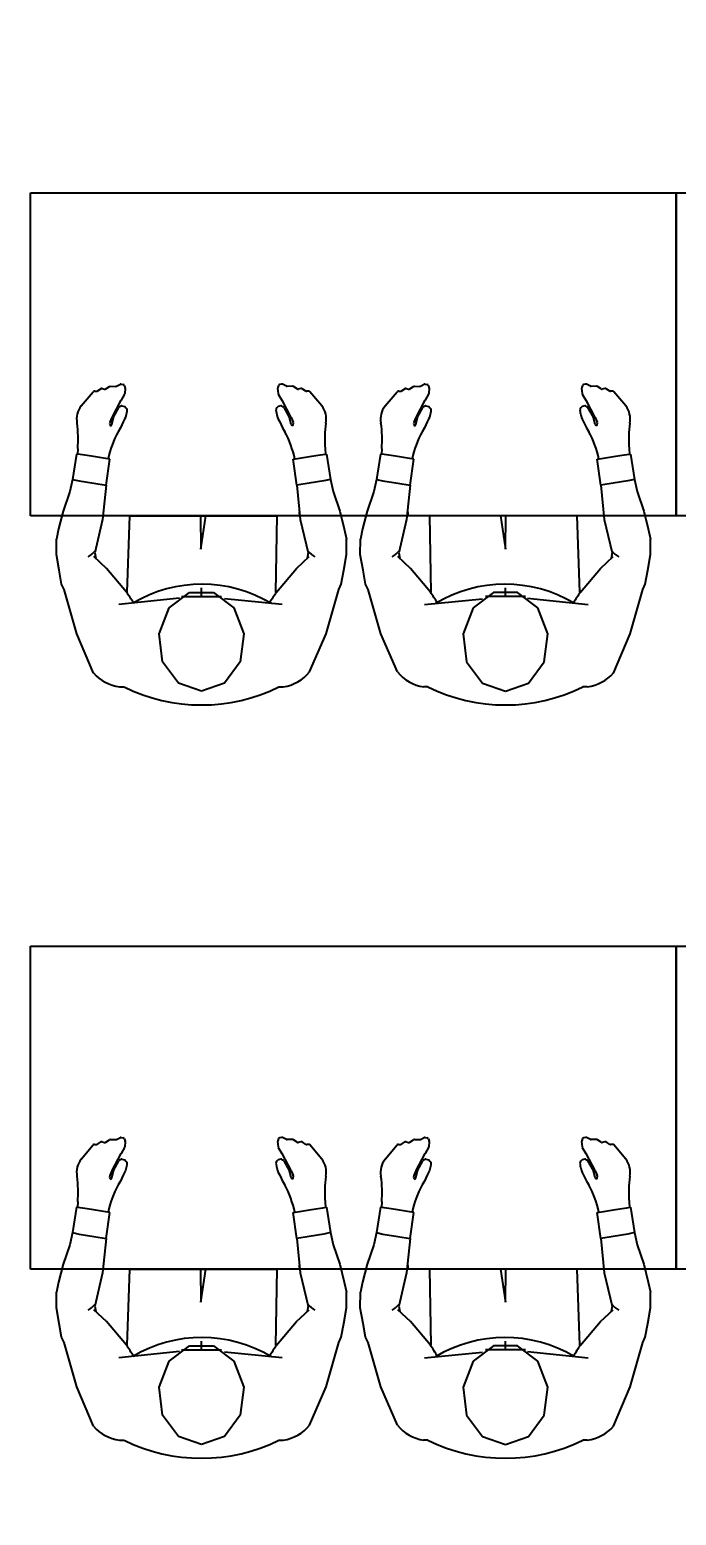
# Model space of a CAD drawing. Header units: metres. Extents: x -1 to 148, y 0 to 108.
# Drawn here: x 34.954 to 36.155, y 96.095 to 98.856 of the extents above; entities that cross this region are included whole.
import ezdxf

# ---------------------------------------------------------------- set-up
doc = ezdxf.new("R2010")
doc.units = ezdxf.units.M
doc.header["$MEASUREMENT"] = 0
doc.header["$PDSIZE"] = -2
doc.layers.get('0').update_dxf_attribs({"linetype": 'CONTINUOUS'})
doc.layers.get('DEFPOINTS').update_dxf_attribs({"linetype": 'CONTINUOUS'})
for name, color, linetype in [('BEMASZUNG', 8, 'CONTINUOUS'), ('MOEBEL', 6, 'CONTINUOUS'), ('ZUFAHRTEN_WEGE', 8, 'CONTINUOUS')]:
    doc.layers.add(name, color=color, linetype=linetype)
doc.styles.add('ARIAL', font='arial.ttf')
doc.dimstyles.new('Meter_Bem', dxfattribs={"dimtxt": 0.35, "dimasz": 0.015, "dimexe": 0, "dimexo": 0.1, "dimgap": 0.05, "dimtad": 1, "dimzin": 0, "dimdsep": 46, "dimtxsty": 'ARIAL', "dimblk1": 'mass1', "dimblk2": 'mass2', "dimsah": 1, "dimcen": 0.125, "dimse1": 1, "dimse2": 1, "dimclrd": 256, "dimclre": 1, "dimclrt": 256, "dimazin": 0, "dimtp": 102033525.0, "dimtm": 1, "dimtfac": 1, "dimtix": 1, "dimtmove": 2, "dimatfit": 3, "dimldrblk": 'mass2', "dimfxl": 1, "dimtolj": 1, "dimtzin": 0, "dimlwd": -1, "dimarcsym": 0})

# ---------------------------------------------------------------- blocks, each defined once
blk = doc.blocks.new('mass1')
for p, q in [((0, 25.5), (0, -12.75)), ((-5, -5), (5, 5)), ((-5, 0), (5, 0))]:
    blk.add_line(p, q)
blk = doc.blocks.new('mass2')
for p, q in [((0, -25.5), (0, 12.75)), ((5, 5), (-5, -5)), ((5, 0), (-5, 0))]:
    blk.add_line(p, q)
blk = doc.blocks.new('*D12')
at = {"layer": 'BEMASZUNG', "transparency": 16777216}
blk.add_line((-1, 1.015), (-1, 106.295), dxfattribs=at)
at = {"layer": 'DEFPOINTS', "color": 0, "transparency": 16777216}
for p in [(-1, 106.31), (35.2738, 106.31), (2.008, 1)]:
    blk.add_point(p, dxfattribs=at)
at = {"layer": 'BEMASZUNG', "transparency": 16777216, "xscale": 0.015, "yscale": 0.015, "zscale": 0.015}
for name, p, rotation in [('mass2', (-1, 106.31), 90), ('mass1', (-1, 1), 270)]:
    blk.add_blockref(name, p, dxfattribs=dict(at, rotation=rotation))
at = {"layer": 'BEMASZUNG', "transparency": 16777216, "insert": (-1.2288, 53.655), "char_height": 0.35, "attachment_point": 5, "rotation": 90, "style": 'ARIAL'}
blk.add_mtext('\\A1;105.31', dxfattribs=at)
blk = doc.blocks.new('*D29')
at = {"layer": 'BEMASZUNG', "transparency": 16777216}
blk.add_line((0.9549, 107.2546), (147.9128, 107.2546), dxfattribs=at)
at = {"layer": 'DEFPOINTS', "color": 0, "transparency": 16777216}
for p in [(147.9278, 107.2546), (147.9278, 78.5665), (0.9399, 71.0455)]:
    blk.add_point(p, dxfattribs=at)
at = {"layer": 'BEMASZUNG', "transparency": 16777216, "xscale": 0.015, "yscale": 0.015, "zscale": 0.015, "rotation": 180}
blk.add_blockref('mass1', (0.9399, 107.2546), dxfattribs=at)
at = {"layer": 'BEMASZUNG', "transparency": 16777216, "xscale": 0.015, "yscale": 0.015, "zscale": 0.015}
blk.add_blockref('mass2', (147.9278, 107.2546), dxfattribs=at)
at = {"layer": 'BEMASZUNG', "transparency": 16777216, "insert": (74.4339, 107.4833), "char_height": 0.35, "attachment_point": 5, "style": 'ARIAL'}
blk.add_mtext('\\A1;146.99', dxfattribs=at)

msp = doc.modelspace()

# ---------------------------------------------------------------- linework, layer by layer
at = {"layer": 'MOEBEL', "ltscale": 0.2}
for p, q in [((34.9554, 97.9526), (34.9554, 98.5526)), ((34.9554, 98.5526), (36.1554, 98.5526)), ((34.9554, 97.9526), (34.9554, 98.5526)), ((34.9554, 98.5526), (36.1554, 98.5526)), ((36.1554, 98.5526), (36.1554, 97.9526)), ((36.1554, 97.9526), (36.1554, 98.5526)), ((36.1554, 98.5526), (37.3554, 98.5526)), ((36.1554, 97.9526), (36.1554, 98.5526)), ((36.1554, 98.5526), (37.3554, 98.5526)), ((36.1554, 98.5526), (36.1554, 97.9526)), ((36.1554, 97.9526), (34.9554, 97.9526)), ((36.1554, 97.9526), (34.9554, 97.9526)), ((37.3554, 97.9526), (36.1554, 97.9526)), ((37.3554, 97.9526), (36.1554, 97.9526)), ((34.9554, 96.5526), (34.9554, 97.1526)), ((34.9554, 97.1526), (36.1554, 97.1526)), ((34.9554, 96.5526), (34.9554, 97.1526)), ((34.9554, 97.1526), (36.1554, 97.1526)), ((36.1554, 97.1526), (36.1554, 96.5526)), ((36.1554, 96.5526), (36.1554, 97.1526)), ((36.1554, 97.1526), (37.3554, 97.1526)), ((36.1554, 97.1526), (36.1554, 96.5526)), ((36.1554, 96.5526), (34.9554, 96.5526)), ((36.1554, 96.5526), (34.9554, 96.5526)), ((37.3554, 96.5526), (36.1554, 96.5526))]:
    msp.add_line(p, q, dxfattribs=at)
at = {"layer": 'ZUFAHRTEN_WEGE'}
for p, q in [((35.0492, 98.1568), (35.0717, 98.1831)), ((35.0741, 98.1841), (35.0775, 98.1839)), ((35.0792, 98.1843), (35.0859, 98.1887)), ((35.0882, 98.1891), (35.0929, 98.1878)), ((35.0952, 98.1882), (35.1021, 98.1927)), ((35.1036, 98.1932), (35.1138, 98.1931)), ((35.115, 98.1934), (35.1222, 98.1969)), ((35.1239, 98.1972), (35.1274, 98.1966)), ((35.1295, 98.1949), (35.1311, 98.1911)), ((35.1313, 98.1898), (35.1306, 98.1799)), ((35.4146, 98.1898), (35.4153, 98.1799)), ((35.4164, 98.1949), (35.4148, 98.1911)), ((35.422, 98.1972), (35.4185, 98.1966)), ((35.4309, 98.1934), (35.4238, 98.1969)), ((35.4423, 98.1932), (35.4322, 98.1931)), ((35.4507, 98.1882), (35.4439, 98.1927)), ((35.4577, 98.1891), (35.453, 98.1878)), ((35.4667, 98.1843), (35.46, 98.1887)), ((35.4719, 98.1841), (35.4685, 98.1839)), ((35.4968, 98.1568), (35.4742, 98.1831)), ((35.6141, 98.1568), (35.6367, 98.1831)), ((35.639, 98.1841), (35.6424, 98.1839)), ((35.6442, 98.1843), (35.6509, 98.1887)), ((35.6532, 98.1891), (35.6579, 98.1878)), ((35.6602, 98.1882), (35.667, 98.1927)), ((35.6686, 98.1932), (35.6787, 98.1931)), ((35.68, 98.1934), (35.6871, 98.1969)), ((35.6888, 98.1972), (35.6923, 98.1966)), ((35.6945, 98.1949), (35.6961, 98.1911)), ((35.6963, 98.1898), (35.6956, 98.1799)), ((35.9795, 98.1898), (35.9803, 98.1799)), ((35.9814, 98.1949), (35.9798, 98.1911)), ((35.987, 98.1972), (35.9835, 98.1966)), ((35.9959, 98.1934), (35.9887, 98.1969)), ((36.0073, 98.1932), (35.9971, 98.1931)), ((36.0157, 98.1882), (36.0088, 98.1927)), ((36.0227, 98.1891), (36.0179, 98.1878)), ((36.0317, 98.1843), (36.025, 98.1887)), ((36.0368, 98.1841), (36.0334, 98.1839)), ((36.0617, 98.1568), (36.0392, 98.1831)), ((35.1234, 98.1671), (35.1066, 98.1354)), ((35.1214, 98.155), (35.124, 98.1567)), ((35.1302, 98.1787), (35.1235, 98.1672)), ((35.1252, 98.1568), (35.1305, 98.1558)), ((35.1305, 98.1558), (35.1327, 98.1533)), ((35.4155, 98.1558), (35.4132, 98.1533)), ((35.4207, 98.1568), (35.4155, 98.1558)), ((35.4157, 98.1787), (35.4224, 98.1672)), ((35.4245, 98.155), (35.4219, 98.1567)), ((35.4225, 98.1671), (35.4393, 98.1354)), ((35.6884, 98.1671), (35.6716, 98.1354)), ((35.6864, 98.155), (35.689, 98.1567)), ((35.6952, 98.1787), (35.6885, 98.1672)), ((35.6902, 98.1568), (35.6954, 98.1558)), ((35.6954, 98.1558), (35.6977, 98.1533)), ((35.9804, 98.1558), (35.9781, 98.1533)), ((35.9857, 98.1568), (35.9804, 98.1558)), ((35.9806, 98.1787), (35.9874, 98.1672)), ((35.9895, 98.155), (35.9869, 98.1567)), ((35.9874, 98.1671), (36.0043, 98.1354)), ((35.1065, 98.1352), (35.1028, 98.1262)), ((35.1062, 98.1219), (35.1094, 98.1349)), ((35.1096, 98.1355), (35.1195, 98.1535)), ((35.1301, 98.1322), (35.1275, 98.1271)), ((35.1316, 98.1354), (35.1301, 98.1322)), ((35.1331, 98.1407), (35.1316, 98.1354)), ((35.1327, 98.1533), (35.1343, 98.1511)), ((35.1338, 98.1433), (35.1331, 98.1407)), ((35.1343, 98.1466), (35.1338, 98.1433)), ((35.1343, 98.1511), (35.1345, 98.1496)), ((35.1345, 98.1496), (35.1343, 98.1466)), ((35.4116, 98.1511), (35.4114, 98.1496)), ((35.4114, 98.1496), (35.4116, 98.1466)), ((35.4132, 98.1533), (35.4116, 98.1511)), ((35.4116, 98.1466), (35.4122, 98.1433)), ((35.4122, 98.1433), (35.4128, 98.1407)), ((35.4128, 98.1407), (35.4144, 98.1354)), ((35.4144, 98.1354), (35.4158, 98.1322)), ((35.4158, 98.1322), (35.4184, 98.1271)), ((35.4363, 98.1355), (35.4264, 98.1535)), ((35.4398, 98.1219), (35.4365, 98.1349)), ((35.4394, 98.1352), (35.4431, 98.1262)), ((35.6715, 98.1352), (35.6678, 98.1262)), ((35.6711, 98.1219), (35.6744, 98.1349)), ((35.6746, 98.1355), (35.6845, 98.1535)), ((35.6951, 98.1322), (35.6925, 98.1271)), ((35.6965, 98.1354), (35.6951, 98.1322)), ((35.698, 98.1407), (35.6965, 98.1354)), ((35.6977, 98.1533), (35.6993, 98.1511)), ((35.6987, 98.1433), (35.698, 98.1407)), ((35.6992, 98.1466), (35.6987, 98.1433)), ((35.6995, 98.1496), (35.6992, 98.1466)), ((35.6993, 98.1511), (35.6995, 98.1496)), ((35.9766, 98.1511), (35.9764, 98.1496)), ((35.9764, 98.1496), (35.9766, 98.1466)), ((35.9781, 98.1533), (35.9766, 98.1511)), ((35.9766, 98.1466), (35.9771, 98.1433)), ((35.9771, 98.1433), (35.9778, 98.1407)), ((35.9778, 98.1407), (35.9793, 98.1354)), ((35.9793, 98.1354), (35.9808, 98.1322)), ((35.9808, 98.1322), (35.9833, 98.1271)), ((36.0013, 98.1355), (35.9913, 98.1535)), ((36.0047, 98.1219), (36.0015, 98.1349)), ((36.0044, 98.1352), (36.0081, 98.1262)), ((35.1026, 98.1256), (35.1022, 98.1231)), ((35.1033, 98.1204), (35.1042, 98.1197)), ((35.1042, 98.1197), (35.105, 98.1202)), ((35.1223, 98.1161), (35.1179, 98.1088)), ((35.1275, 98.1271), (35.1223, 98.1161)), ((35.4184, 98.1271), (35.4237, 98.1161)), ((35.4237, 98.1161), (35.428, 98.1088)), ((35.4417, 98.1197), (35.441, 98.1202)), ((35.4426, 98.1204), (35.4417, 98.1197)), ((35.4433, 98.1256), (35.4437, 98.1231)), ((35.6676, 98.1256), (35.6672, 98.1231)), ((35.6683, 98.1204), (35.6691, 98.1197)), ((35.6691, 98.1197), (35.6699, 98.1202)), ((35.6872, 98.1161), (35.6829, 98.1088)), ((35.6925, 98.1271), (35.6872, 98.1161)), ((35.9833, 98.1271), (35.9886, 98.1161)), ((35.9886, 98.1161), (35.993, 98.1088)), ((36.0067, 98.1197), (36.0059, 98.1202)), ((36.0076, 98.1204), (36.0067, 98.1197)), ((36.0083, 98.1256), (36.0087, 98.1231)), ((35.043, 98.0772), (35.0426, 98.067)), ((35.043, 98.0772), (35.0426, 98.067)), ((35.5029, 98.0772), (35.5033, 98.067)), ((35.5029, 98.0772), (35.5033, 98.067)), ((35.608, 98.0772), (35.6075, 98.067)), ((35.608, 98.0772), (35.6075, 98.067)), ((36.0679, 98.0772), (36.0683, 98.067)), ((36.0679, 98.0772), (36.0683, 98.067)), ((35.0408, 98.0673), (35.0332, 98.0202)), ((35.0474, 98.0662), (35.0408, 98.0673)), ((35.0605, 98.0644), (35.0474, 98.0662)), ((35.0722, 98.0626), (35.0605, 98.0644)), ((35.0945, 98.0588), (35.0722, 98.0626)), ((35.1025, 98.0575), (35.0945, 98.0588)), ((35.0959, 98.0093), (35.1025, 98.0575)), ((35.4435, 98.0575), (35.4515, 98.0588)), ((35.45, 98.0093), (35.4435, 98.0575)), ((35.4515, 98.0588), (35.4737, 98.0626)), ((35.4737, 98.0626), (35.4854, 98.0644)), ((35.4854, 98.0644), (35.4985, 98.0662)), ((35.4985, 98.0662), (35.5052, 98.0673)), ((35.5052, 98.0673), (35.5127, 98.0202)), ((35.6057, 98.0673), (35.5982, 98.0202)), ((35.6124, 98.0662), (35.6057, 98.0673)), ((35.6254, 98.0644), (35.6124, 98.0662)), ((35.6371, 98.0626), (35.6254, 98.0644)), ((35.6594, 98.0588), (35.6371, 98.0626)), ((35.6674, 98.0575), (35.6594, 98.0588)), ((35.6609, 98.0093), (35.6674, 98.0575)), ((36.0084, 98.0575), (36.0164, 98.0588)), ((36.0149, 98.0093), (36.0084, 98.0575)), ((36.0164, 98.0588), (36.0387, 98.0626)), ((36.0387, 98.0626), (36.0504, 98.0644)), ((36.0504, 98.0644), (36.0635, 98.0662)), ((36.0635, 98.0662), (36.0701, 98.0673)), ((36.0701, 98.0673), (36.0776, 98.0202)), ((35.0332, 98.0202), (35.0284, 97.9977)), ((35.0336, 98.0217), (35.0332, 98.0202)), ((35.0332, 98.0202), (35.0454, 98.0175)), ((35.0454, 98.0175), (35.0728, 98.0132)), ((35.5005, 98.0175), (35.4731, 98.0132)), ((35.5127, 98.0202), (35.5005, 98.0175)), ((35.5123, 98.0217), (35.5127, 98.0202)), ((35.5127, 98.0202), (35.5175, 97.9977)), ((35.5982, 98.0202), (35.5934, 97.9977)), ((35.5986, 98.0217), (35.5982, 98.0202)), ((35.5982, 98.0202), (35.6103, 98.0175)), ((35.6103, 98.0175), (35.6377, 98.0132)), ((36.0655, 98.0175), (36.0381, 98.0132)), ((36.0776, 98.0202), (36.0655, 98.0175)), ((36.0773, 98.0217), (36.0776, 98.0202)), ((36.0776, 98.0202), (36.0825, 97.9977)), ((35.0284, 97.9977), (35.0159, 97.9613)), ((35.0728, 98.0132), (35.0959, 98.0093)), ((35.0959, 98.0093), (35.0893, 97.9454)), ((35.4731, 98.0132), (35.45, 98.0093)), ((35.45, 98.0093), (35.4566, 97.9454)), ((35.5175, 97.9977), (35.53, 97.9613)), ((35.5934, 97.9977), (35.5808, 97.9613)), ((35.6377, 98.0132), (35.6609, 98.0093)), ((35.6609, 98.0093), (35.6542, 97.9454)), ((36.0381, 98.0132), (36.0149, 98.0093)), ((36.0149, 98.0093), (36.0216, 97.9454)), ((36.0825, 97.9977), (36.095, 97.9613)), ((35.0159, 97.9613), (35.0075, 97.9281)), ((35.0893, 97.9454), (35.0745, 97.8836)), ((35.1346, 97.8108), (35.1396, 97.9526)), ((35.1396, 97.9526), (35.4138, 97.9526)), ((35.2726, 97.8907), (35.272, 97.9526)), ((35.2721, 97.8907), (35.2813, 97.9526)), ((35.4113, 97.8108), (35.4138, 97.9526)), ((35.4543, 97.9561), (35.4542, 97.9549)), ((35.4544, 97.9572), (35.4543, 97.9561)), ((35.4545, 97.9584), (35.4544, 97.9572)), ((35.4548, 97.9595), (35.4545, 97.9584)), ((35.4551, 97.9606), (35.4548, 97.9595)), ((35.4566, 97.9454), (35.4714, 97.8836)), ((35.53, 97.9613), (35.5385, 97.9281)), ((35.5808, 97.9613), (35.5724, 97.9281)), ((35.6542, 97.9454), (35.6395, 97.8836)), ((35.6558, 97.9606), (35.6561, 97.9595)), ((35.6561, 97.9595), (35.6564, 97.9584)), ((35.6564, 97.9584), (35.6565, 97.9572)), ((35.6565, 97.9572), (35.6566, 97.9561)), ((35.6566, 97.9561), (35.6567, 97.9549)), ((35.6996, 97.8108), (35.6971, 97.9526)), ((35.9713, 97.9526), (35.6971, 97.9526)), ((35.8388, 97.8907), (35.8296, 97.9526)), ((35.8383, 97.8907), (35.8389, 97.9526)), ((35.9763, 97.8108), (35.9713, 97.9526)), ((36.0216, 97.9454), (36.0364, 97.8836)), ((36.095, 97.9613), (36.1034, 97.9281)), ((35.0075, 97.9281), (35.0033, 97.9093)), ((35.0033, 97.8803), (35.0033, 97.9093)), ((35.5385, 97.9281), (35.5426, 97.9093)), ((35.5426, 97.8803), (35.5426, 97.9093)), ((35.5682, 97.8803), (35.5683, 97.9093)), ((35.5724, 97.9281), (35.5683, 97.9093)), ((36.1034, 97.9281), (36.1076, 97.9093)), ((36.1076, 97.8803), (36.1076, 97.9093)), ((35.0083, 97.8512), (35.0033, 97.8803)), ((35.0745, 97.8836), (35.0765, 97.8734)), ((35.4714, 97.8836), (35.4694, 97.8734)), ((35.5376, 97.8512), (35.5426, 97.8803)), ((35.5733, 97.8512), (35.5682, 97.8803)), ((35.6395, 97.8836), (35.6415, 97.8734)), ((36.0364, 97.8836), (36.0344, 97.8734)), ((36.1025, 97.8512), (36.1076, 97.8803)), ((35.0965, 97.8548), (35.073, 97.8766)), ((35.1335, 97.8108), (35.0965, 97.8548)), ((35.4124, 97.8108), (35.4494, 97.8548)), ((35.4494, 97.8548), (35.4729, 97.8766)), ((35.6615, 97.8548), (35.638, 97.8766)), ((35.6984, 97.8108), (35.6615, 97.8548)), ((35.9774, 97.8108), (36.0143, 97.8548)), ((36.0143, 97.8548), (36.0379, 97.8766)), ((35.013, 97.8257), (35.0083, 97.8512)), ((35.0179, 97.8157), (35.013, 97.8257)), ((35.528, 97.8157), (35.5329, 97.8257)), ((35.5329, 97.8257), (35.5376, 97.8512)), ((35.578, 97.8257), (35.5733, 97.8512)), ((35.5829, 97.8157), (35.578, 97.8257)), ((36.093, 97.8157), (36.0979, 97.8257)), ((36.0979, 97.8257), (36.1025, 97.8512)), ((35.0412, 97.7334), (35.0179, 97.8157)), ((35.2319, 97.7991), (35.1191, 97.7875)), ((35.213, 97.7812), (35.2506, 97.8097)), ((35.2359, 97.8026), (35.3101, 97.8026)), ((35.2506, 97.8097), (35.2953, 97.8097)), ((35.273, 97.8026), (35.273, 97.8187)), ((35.2953, 97.8097), (35.3329, 97.7812)), ((35.4231, 97.7875), (35.3159, 97.7982)), ((35.5048, 97.7334), (35.528, 97.8157)), ((35.6061, 97.7334), (35.5829, 97.8157)), ((35.6878, 97.7875), (35.795, 97.7982)), ((35.8156, 97.8097), (35.778, 97.7812)), ((35.875, 97.8026), (35.8008, 97.8026)), ((35.8603, 97.8097), (35.8156, 97.8097)), ((35.8379, 97.8026), (35.8379, 97.8187)), ((35.8979, 97.7812), (35.8603, 97.8097)), ((35.879, 97.7991), (35.9918, 97.7875)), ((36.0697, 97.7334), (36.093, 97.8157)), ((35.1945, 97.7333), (35.213, 97.7812)), ((35.3329, 97.7812), (35.3515, 97.7333)), ((35.778, 97.7812), (35.7594, 97.7333)), ((35.9164, 97.7333), (35.8979, 97.7812)), ((35.0722, 97.6602), (35.0412, 97.7334)), ((35.2008, 97.6812), (35.1945, 97.7333)), ((35.3515, 97.7333), (35.3451, 97.6812)), ((35.4738, 97.6622), (35.5048, 97.7334)), ((35.6371, 97.6622), (35.6061, 97.7334)), ((35.7594, 97.7333), (35.7658, 97.6812)), ((35.9101, 97.6812), (35.9164, 97.7333)), ((36.0387, 97.6602), (36.0697, 97.7334)), ((35.2301, 97.6414), (35.2008, 97.6812)), ((35.3451, 97.6812), (35.3158, 97.6414)), ((35.7658, 97.6812), (35.795, 97.6414)), ((35.8808, 97.6414), (35.9101, 97.6812)), ((35.121, 97.6346), (35.129, 97.6346)), ((35.273, 97.6265), (35.2301, 97.6414)), ((35.3158, 97.6414), (35.273, 97.6265)), ((35.4169, 97.6346), (35.425, 97.6346)), ((35.6939, 97.6346), (35.6859, 97.6346)), ((35.795, 97.6414), (35.8379, 97.6265)), ((35.8379, 97.6265), (35.8808, 97.6414)), ((35.9899, 97.6346), (35.9819, 97.6346)), ((35.0492, 96.7568), (35.0717, 96.7831)), ((35.0741, 96.7841), (35.0775, 96.7839)), ((35.0792, 96.7843), (35.0859, 96.7887)), ((35.0882, 96.7891), (35.0929, 96.7878)), ((35.0952, 96.7882), (35.1021, 96.7927)), ((35.1036, 96.7932), (35.1138, 96.7931)), ((35.115, 96.7934), (35.1222, 96.7969)), ((35.1302, 96.7787), (35.1235, 96.7672)), ((35.1239, 96.7972), (35.1274, 96.7966)), ((35.1295, 96.7949), (35.1311, 96.7911)), ((35.1313, 96.7898), (35.1306, 96.7799)), ((35.4146, 96.7898), (35.4153, 96.7799)), ((35.4164, 96.7949), (35.4148, 96.7911)), ((35.4157, 96.7787), (35.4224, 96.7672)), ((35.422, 96.7972), (35.4185, 96.7966)), ((35.4309, 96.7934), (35.4238, 96.7969)), ((35.4423, 96.7932), (35.4322, 96.7931)), ((35.4507, 96.7882), (35.4439, 96.7927)), ((35.4577, 96.7891), (35.453, 96.7878)), ((35.4667, 96.7843), (35.46, 96.7887)), ((35.4719, 96.7841), (35.4685, 96.7839)), ((35.4968, 96.7568), (35.4742, 96.7831)), ((35.6141, 96.7568), (35.6367, 96.7831)), ((35.639, 96.7841), (35.6424, 96.7839)), ((35.6442, 96.7843), (35.6509, 96.7887)), ((35.6532, 96.7891), (35.6579, 96.7878)), ((35.6602, 96.7882), (35.667, 96.7927)), ((35.6686, 96.7932), (35.6787, 96.7931)), ((35.68, 96.7934), (35.6871, 96.7969)), ((35.6952, 96.7787), (35.6885, 96.7672)), ((35.6888, 96.7972), (35.6923, 96.7966)), ((35.6945, 96.7949), (35.6961, 96.7911)), ((35.6963, 96.7898), (35.6956, 96.7799)), ((35.9795, 96.7898), (35.9803, 96.7799)), ((35.9814, 96.7949), (35.9798, 96.7911)), ((35.9806, 96.7787), (35.9874, 96.7672)), ((35.987, 96.7972), (35.9835, 96.7966)), ((35.9959, 96.7934), (35.9887, 96.7969)), ((36.0073, 96.7932), (35.9971, 96.7931)), ((36.0157, 96.7882), (36.0088, 96.7927)), ((36.0227, 96.7891), (36.0179, 96.7878)), ((36.0317, 96.7843), (36.025, 96.7887)), ((36.0368, 96.7841), (36.0334, 96.7839)), ((36.0617, 96.7568), (36.0392, 96.7831)), ((35.1234, 96.7671), (35.1066, 96.7354)), ((35.1096, 96.7355), (35.1195, 96.7535)), ((35.1214, 96.755), (35.124, 96.7567)), ((35.1252, 96.7568), (35.1305, 96.7558)), ((35.1305, 96.7558), (35.1327, 96.7533)), ((35.1327, 96.7533), (35.1343, 96.7511)), ((35.1343, 96.7511), (35.1345, 96.7496)), ((35.1345, 96.7496), (35.1343, 96.7466)), ((35.4116, 96.7511), (35.4114, 96.7496)), ((35.4114, 96.7496), (35.4116, 96.7466)), ((35.4132, 96.7533), (35.4116, 96.7511)), ((35.4155, 96.7558), (35.4132, 96.7533)), ((35.4207, 96.7568), (35.4155, 96.7558)), ((35.4245, 96.755), (35.4219, 96.7567)), ((35.4225, 96.7671), (35.4393, 96.7354)), ((35.4363, 96.7355), (35.4264, 96.7535)), ((35.6884, 96.7671), (35.6716, 96.7354)), ((35.6746, 96.7355), (35.6845, 96.7535)), ((35.6864, 96.755), (35.689, 96.7567)), ((35.6902, 96.7568), (35.6954, 96.7558)), ((35.6954, 96.7558), (35.6977, 96.7533)), ((35.6977, 96.7533), (35.6993, 96.7511)), ((35.6995, 96.7496), (35.6992, 96.7466)), ((35.6993, 96.7511), (35.6995, 96.7496)), ((35.9766, 96.7511), (35.9764, 96.7496)), ((35.9764, 96.7496), (35.9766, 96.7466)), ((35.9781, 96.7533), (35.9766, 96.7511)), ((35.9804, 96.7558), (35.9781, 96.7533)), ((35.9857, 96.7568), (35.9804, 96.7558)), ((35.9895, 96.755), (35.9869, 96.7567)), ((35.9874, 96.7671), (36.0043, 96.7354)), ((36.0013, 96.7355), (35.9913, 96.7535)), ((35.1026, 96.7256), (35.1022, 96.7231)), ((35.1065, 96.7352), (35.1028, 96.7262)), ((35.1033, 96.7204), (35.1042, 96.7197)), ((35.1042, 96.7197), (35.105, 96.7202)), ((35.1062, 96.7219), (35.1094, 96.7349)), ((35.1275, 96.7271), (35.1223, 96.7161)), ((35.1301, 96.7322), (35.1275, 96.7271)), ((35.1316, 96.7354), (35.1301, 96.7322)), ((35.1331, 96.7407), (35.1316, 96.7354)), ((35.1338, 96.7433), (35.1331, 96.7407)), ((35.1343, 96.7466), (35.1338, 96.7433)), ((35.4116, 96.7466), (35.4122, 96.7433)), ((35.4122, 96.7433), (35.4128, 96.7407)), ((35.4128, 96.7407), (35.4144, 96.7354)), ((35.4144, 96.7354), (35.4158, 96.7322)), ((35.4158, 96.7322), (35.4184, 96.7271)), ((35.4184, 96.7271), (35.4237, 96.7161)), ((35.4398, 96.7219), (35.4365, 96.7349)), ((35.4394, 96.7352), (35.4431, 96.7262)), ((35.4417, 96.7197), (35.441, 96.7202)), ((35.4426, 96.7204), (35.4417, 96.7197)), ((35.4433, 96.7256), (35.4437, 96.7231)), ((35.6676, 96.7256), (35.6672, 96.7231)), ((35.6715, 96.7352), (35.6678, 96.7262)), ((35.6683, 96.7204), (35.6691, 96.7197)), ((35.6691, 96.7197), (35.6699, 96.7202)), ((35.6711, 96.7219), (35.6744, 96.7349)), ((35.6925, 96.7271), (35.6872, 96.7161)), ((35.6951, 96.7322), (35.6925, 96.7271)), ((35.6965, 96.7354), (35.6951, 96.7322)), ((35.698, 96.7407), (35.6965, 96.7354)), ((35.6987, 96.7433), (35.698, 96.7407)), ((35.6992, 96.7466), (35.6987, 96.7433)), ((35.9766, 96.7466), (35.9771, 96.7433)), ((35.9771, 96.7433), (35.9778, 96.7407)), ((35.9778, 96.7407), (35.9793, 96.7354)), ((35.9793, 96.7354), (35.9808, 96.7322)), ((35.9808, 96.7322), (35.9833, 96.7271)), ((35.9833, 96.7271), (35.9886, 96.7161)), ((36.0047, 96.7219), (36.0015, 96.7349)), ((36.0044, 96.7352), (36.0081, 96.7262)), ((36.0067, 96.7197), (36.0059, 96.7202)), ((36.0076, 96.7204), (36.0067, 96.7197)), ((36.0083, 96.7256), (36.0087, 96.7231)), ((35.1223, 96.7161), (35.1179, 96.7088)), ((35.4237, 96.7161), (35.428, 96.7088)), ((35.6872, 96.7161), (35.6829, 96.7088)), ((35.9886, 96.7161), (35.993, 96.7088)), ((35.0408, 96.6673), (35.0332, 96.6202)), ((35.0474, 96.6662), (35.0408, 96.6673)), ((35.043, 96.6772), (35.0426, 96.667)), ((35.043, 96.6772), (35.0426, 96.667)), ((35.0605, 96.6644), (35.0474, 96.6662)), ((35.0722, 96.6626), (35.0605, 96.6644)), ((35.4737, 96.6626), (35.4854, 96.6644)), ((35.4854, 96.6644), (35.4985, 96.6662)), ((35.4985, 96.6662), (35.5052, 96.6673)), ((35.5029, 96.6772), (35.5033, 96.667)), ((35.5029, 96.6772), (35.5033, 96.667)), ((35.5052, 96.6673), (35.5127, 96.6202)), ((35.6057, 96.6673), (35.5982, 96.6202)), ((35.6124, 96.6662), (35.6057, 96.6673)), ((35.608, 96.6772), (35.6075, 96.667)), ((35.608, 96.6772), (35.6075, 96.667)), ((35.6254, 96.6644), (35.6124, 96.6662)), ((35.6371, 96.6626), (35.6254, 96.6644)), ((36.0387, 96.6626), (36.0504, 96.6644)), ((36.0504, 96.6644), (36.0635, 96.6662)), ((36.0635, 96.6662), (36.0701, 96.6673)), ((36.0679, 96.6772), (36.0683, 96.667)), ((36.0679, 96.6772), (36.0683, 96.667)), ((36.0701, 96.6673), (36.0776, 96.6202)), ((35.0945, 96.6588), (35.0722, 96.6626)), ((35.1025, 96.6575), (35.0945, 96.6588)), ((35.0959, 96.6093), (35.1025, 96.6575)), ((35.4435, 96.6575), (35.4515, 96.6588)), ((35.45, 96.6093), (35.4435, 96.6575)), ((35.4515, 96.6588), (35.4737, 96.6626)), ((35.6594, 96.6588), (35.6371, 96.6626)), ((35.6674, 96.6575), (35.6594, 96.6588)), ((35.6609, 96.6093), (35.6674, 96.6575)), ((36.0084, 96.6575), (36.0164, 96.6588)), ((36.0149, 96.6093), (36.0084, 96.6575)), ((36.0164, 96.6588), (36.0387, 96.6626)), ((35.0332, 96.6202), (35.0284, 96.5977)), ((35.0336, 96.6217), (35.0332, 96.6202)), ((35.0332, 96.6202), (35.0454, 96.6175)), ((35.0454, 96.6175), (35.0728, 96.6132)), ((35.0728, 96.6132), (35.0959, 96.6093)), ((35.0959, 96.6093), (35.0893, 96.5454)), ((35.4731, 96.6132), (35.45, 96.6093)), ((35.45, 96.6093), (35.4566, 96.5454)), ((35.5005, 96.6175), (35.4731, 96.6132)), ((35.5127, 96.6202), (35.5005, 96.6175)), ((35.5123, 96.6217), (35.5127, 96.6202)), ((35.5127, 96.6202), (35.5175, 96.5977)), ((35.5982, 96.6202), (35.5934, 96.5977)), ((35.5986, 96.6217), (35.5982, 96.6202)), ((35.5982, 96.6202), (35.6103, 96.6175)), ((35.6103, 96.6175), (35.6377, 96.6132)), ((35.6377, 96.6132), (35.6609, 96.6093)), ((35.6609, 96.6093), (35.6542, 96.5454)), ((36.0381, 96.6132), (36.0149, 96.6093)), ((36.0149, 96.6093), (36.0216, 96.5454)), ((36.0655, 96.6175), (36.0381, 96.6132)), ((36.0776, 96.6202), (36.0655, 96.6175)), ((36.0773, 96.6217), (36.0776, 96.6202)), ((36.0776, 96.6202), (36.0825, 96.5977)), ((35.0284, 96.5977), (35.0159, 96.5613)), ((35.5175, 96.5977), (35.53, 96.5613)), ((35.5934, 96.5977), (35.5808, 96.5613)), ((36.0825, 96.5977), (36.095, 96.5613)), ((35.0159, 96.5613), (35.0075, 96.5281)), ((35.4543, 96.5561), (35.4542, 96.5549)), ((35.4544, 96.5572), (35.4543, 96.5561)), ((35.4545, 96.5584), (35.4544, 96.5572)), ((35.4548, 96.5595), (35.4545, 96.5584)), ((35.4551, 96.5606), (35.4548, 96.5595)), ((35.53, 96.5613), (35.5385, 96.5281)), ((35.5808, 96.5613), (35.5724, 96.5281)), ((35.6558, 96.5606), (35.6561, 96.5595)), ((35.6561, 96.5595), (35.6564, 96.5584)), ((35.6564, 96.5584), (35.6565, 96.5572)), ((35.6565, 96.5572), (35.6566, 96.5561)), ((35.6566, 96.5561), (35.6567, 96.5549)), ((36.095, 96.5613), (36.1034, 96.5281)), ((35.0075, 96.5281), (35.0033, 96.5093)), ((35.0893, 96.5454), (35.0745, 96.4836)), ((35.1346, 96.4108), (35.1396, 96.5526)), ((35.1396, 96.5526), (35.4138, 96.5526)), ((35.2726, 96.4907), (35.272, 96.5526)), ((35.2721, 96.4907), (35.2813, 96.5526)), ((35.4113, 96.4108), (35.4138, 96.5526)), ((35.4566, 96.5454), (35.4714, 96.4836)), ((35.5385, 96.5281), (35.5426, 96.5093)), ((35.5724, 96.5281), (35.5683, 96.5093)), ((35.6542, 96.5454), (35.6395, 96.4836)), ((35.6996, 96.4108), (35.6971, 96.5526)), ((35.9713, 96.5526), (35.6971, 96.5526)), ((35.8388, 96.4907), (35.8296, 96.5526)), ((35.8383, 96.4907), (35.8389, 96.5526)), ((35.9763, 96.4108), (35.9713, 96.5526)), ((36.0216, 96.5454), (36.0364, 96.4836)), ((36.1034, 96.5281), (36.1076, 96.5093)), ((35.0033, 96.4803), (35.0033, 96.5093)), ((35.5426, 96.4803), (35.5426, 96.5093)), ((35.5682, 96.4803), (35.5683, 96.5093)), ((36.1076, 96.4803), (36.1076, 96.5093)), ((35.0083, 96.4512), (35.0033, 96.4803)), ((35.0965, 96.4548), (35.073, 96.4766)), ((35.0745, 96.4836), (35.0765, 96.4734)), ((35.4494, 96.4548), (35.4729, 96.4766)), ((35.4714, 96.4836), (35.4694, 96.4734)), ((35.5376, 96.4512), (35.5426, 96.4803)), ((35.5733, 96.4512), (35.5682, 96.4803)), ((35.6615, 96.4548), (35.638, 96.4766)), ((35.6395, 96.4836), (35.6415, 96.4734)), ((36.0143, 96.4548), (36.0379, 96.4766)), ((36.0364, 96.4836), (36.0344, 96.4734)), ((36.1025, 96.4512), (36.1076, 96.4803)), ((35.013, 96.4257), (35.0083, 96.4512)), ((35.1335, 96.4108), (35.0965, 96.4548)), ((35.4124, 96.4108), (35.4494, 96.4548)), ((35.5329, 96.4257), (35.5376, 96.4512)), ((35.578, 96.4257), (35.5733, 96.4512)), ((35.6984, 96.4108), (35.6615, 96.4548)), ((35.9774, 96.4108), (36.0143, 96.4548)), ((36.0979, 96.4257), (36.1025, 96.4512)), ((35.0179, 96.4157), (35.013, 96.4257)), ((35.0412, 96.3334), (35.0179, 96.4157)), ((35.273, 96.4026), (35.273, 96.4187)), ((35.5048, 96.3334), (35.528, 96.4157)), ((35.528, 96.4157), (35.5329, 96.4257)), ((35.5829, 96.4157), (35.578, 96.4257)), ((35.6061, 96.3334), (35.5829, 96.4157)), ((35.8379, 96.4026), (35.8379, 96.4187)), ((36.0697, 96.3334), (36.093, 96.4157)), ((36.093, 96.4157), (36.0979, 96.4257)), ((35.2319, 96.3991), (35.1191, 96.3875)), ((35.213, 96.3812), (35.2506, 96.4097)), ((35.2359, 96.4026), (35.3101, 96.4026)), ((35.2506, 96.4097), (35.2953, 96.4097)), ((35.2953, 96.4097), (35.3329, 96.3812)), ((35.4231, 96.3875), (35.3159, 96.3982)), ((35.6878, 96.3875), (35.795, 96.3982)), ((35.8156, 96.4097), (35.778, 96.3812)), ((35.875, 96.4026), (35.8008, 96.4026)), ((35.8603, 96.4097), (35.8156, 96.4097)), ((35.8979, 96.3812), (35.8603, 96.4097)), ((35.879, 96.3991), (35.9918, 96.3875)), ((35.1945, 96.3333), (35.213, 96.3812)), ((35.3329, 96.3812), (35.3515, 96.3333)), ((35.778, 96.3812), (35.7594, 96.3333)), ((35.9164, 96.3333), (35.8979, 96.3812)), ((35.0722, 96.2602), (35.0412, 96.3334)), ((35.2008, 96.2812), (35.1945, 96.3333)), ((35.3515, 96.3333), (35.3451, 96.2812)), ((35.4738, 96.2622), (35.5048, 96.3334)), ((35.6371, 96.2622), (35.6061, 96.3334)), ((35.7594, 96.3333), (35.7658, 96.2812)), ((35.9101, 96.2812), (35.9164, 96.3333)), ((36.0387, 96.2602), (36.0697, 96.3334)), ((35.2301, 96.2414), (35.2008, 96.2812)), ((35.3451, 96.2812), (35.3158, 96.2414)), ((35.7658, 96.2812), (35.795, 96.2414)), ((35.8808, 96.2414), (35.9101, 96.2812)), ((35.121, 96.2346), (35.129, 96.2346)), ((35.273, 96.2265), (35.2301, 96.2414)), ((35.3158, 96.2414), (35.273, 96.2265)), ((35.4169, 96.2346), (35.425, 96.2346)), ((35.6939, 96.2346), (35.6859, 96.2346)), ((35.795, 96.2414), (35.8379, 96.2265)), ((35.8379, 96.2265), (35.8808, 96.2414)), ((35.9899, 96.2346), (35.9819, 96.2346))]:
    msp.add_line(p, q, dxfattribs=at)
for centre, radius, start, end in [((35.0739, 98.1813), 0.00283, 85.8661, 139.4353), ((35.0777, 98.1867), 0.00283, 265.8661, 303.2828), ((35.0875, 98.1863), 0.00283, 75.0965, 123.2828), ((35.0937, 98.1906), 0.00283, 255.0965, 303.2747), ((35.1036, 98.1903), 0.00283, 89.9348, 123.2747), ((35.1138, 98.196), 0.00283, 269.9348, 295.913), ((35.1234, 98.1944), 0.00283, 80.3241, 115.913), ((35.1269, 98.1938), 0.00283, 23.0843, 80.3241), ((35.1285, 98.19), 0.00283, 355.8427, 23.0843), ((35.4174, 98.19), 0.00283, 156.9157, 184.1573), ((35.419, 98.1938), 0.00283, 99.6759, 156.9157), ((35.4225, 98.1944), 0.00283, 64.087, 99.6759), ((35.4322, 98.196), 0.00283, 244.087, 270.0652), ((35.4423, 98.1903), 0.00283, 56.7253, 90.0652), ((35.4523, 98.1906), 0.00283, 236.7253, 284.9035), ((35.4585, 98.1863), 0.00283, 56.7172, 104.9035), ((35.4683, 98.1867), 0.00283, 236.7172, 274.1339), ((35.4721, 98.1813), 0.00283, 40.5647, 94.1339), ((35.6388, 98.1813), 0.00283, 85.8661, 139.4353), ((35.6426, 98.1867), 0.00283, 265.8661, 303.2828), ((35.6524, 98.1863), 0.00283, 75.0965, 123.2828), ((35.6586, 98.1906), 0.00283, 255.0965, 303.2747), ((35.6686, 98.1903), 0.00283, 89.9348, 123.2747), ((35.6787, 98.196), 0.00283, 269.9348, 295.913), ((35.6884, 98.1944), 0.00283, 80.3241, 115.913), ((35.6919, 98.1938), 0.00283, 23.0843, 80.3241), ((35.6935, 98.19), 0.00283, 355.8427, 23.0843), ((35.9824, 98.19), 0.00283, 156.9157, 184.1573), ((35.984, 98.1938), 0.00283, 99.6759, 156.9157), ((35.9875, 98.1944), 0.00283, 64.087, 99.6759), ((35.9971, 98.196), 0.00283, 244.087, 270.0652), ((36.0073, 98.1903), 0.00283, 56.7253, 90.0652), ((36.0172, 98.1906), 0.00283, 236.7253, 284.9035), ((36.0234, 98.1863), 0.00283, 56.7172, 104.9035), ((36.0332, 98.1867), 0.00283, 236.7172, 274.1339), ((36.037, 98.1813), 0.00283, 40.5647, 94.1339), ((35.0825, 98.1321), 0.0415, 143.4501, 189.999), ((35.1221, 98.1523), 0.00283, 104.0424, 153.5306), ((35.1259, 98.1657), 0.00283, 149.5422, 152.0077), ((35.1247, 98.154), 0.00283, 79.4744, 104.0424), ((35.1278, 98.1801), 0.00283, 329.5422, 355.8427), ((35.4181, 98.1801), 0.00283, 184.1573, 210.4578), ((35.4212, 98.154), 0.00283, 75.9576, 100.5256), ((35.42, 98.1657), 0.00283, 27.9923, 30.4578), ((35.4238, 98.1523), 0.00283, 26.4694, 75.9576), ((35.4635, 98.1321), 0.0415, 350.001, 36.5499), ((35.6474, 98.1321), 0.0415, 143.4501, 189.999), ((35.687, 98.1523), 0.00283, 104.0424, 153.5306), ((35.6909, 98.1657), 0.00283, 149.5422, 152.0077), ((35.6897, 98.154), 0.00283, 79.4744, 104.0424), ((35.6928, 98.1801), 0.00283, 329.5422, 355.8427), ((35.9831, 98.1801), 0.00283, 184.1573, 210.4578), ((35.9862, 98.154), 0.00283, 75.9576, 100.5256), ((35.9849, 98.1657), 0.00283, 27.9923, 30.4578), ((35.9888, 98.1523), 0.00283, 26.4694, 75.9576), ((36.0284, 98.1321), 0.0415, 350.001, 36.5499), ((35.1091, 98.1341), 0.00283, 152.0077, 157.5874), ((35.1122, 98.1342), 0.00283, 153.5306, 165.9337), ((35.4338, 98.1342), 0.00283, 14.0663, 26.4694), ((35.4368, 98.1341), 0.00283, 22.4126, 27.9923), ((35.6741, 98.1341), 0.00283, 152.0077, 157.5874), ((35.6771, 98.1342), 0.00283, 153.5306, 165.9337), ((35.9987, 98.1342), 0.00283, 14.0663, 26.4694), ((36.0018, 98.1341), 0.00283, 22.4126, 27.9923), ((34.8351, 98.0952), 0.2087, 355.0731, 8.1902), ((35.2888, 98.0175), 0.1937, 151.885, 167.9411), ((35.105, 98.1226), 0.00283, 170.6085, 233.1266), ((35.1054, 98.1251), 0.00283, 157.5874, 170.6085), ((35.1034, 98.1226), 0.00283, 303.2828, 345.9337), ((35.2571, 98.0175), 0.1937, 12.0589, 28.115), ((35.4425, 98.1226), 0.00283, 194.0663, 236.7172), ((35.4409, 98.1226), 0.00283, 306.8734, 9.3915), ((35.4405, 98.1251), 0.00283, 9.3915, 22.4126), ((35.7109, 98.0952), 0.2087, 171.8098, 184.9269), ((35.4, 98.0952), 0.2087, 355.0731, 8.1902), ((35.8537, 98.0175), 0.1937, 151.885, 167.9411), ((35.67, 98.1226), 0.00283, 170.6085, 233.1266), ((35.6704, 98.1251), 0.00283, 157.5874, 170.6085), ((35.6684, 98.1226), 0.00283, 303.2828, 345.9337), ((35.8221, 98.0175), 0.1937, 12.0589, 28.115), ((36.0075, 98.1226), 0.00283, 194.0663, 236.7172), ((36.0059, 98.1226), 0.00283, 306.8734, 9.3915), ((36.0055, 98.1251), 0.00283, 9.3915, 22.4126), ((36.2758, 98.0952), 0.2087, 171.8098, 184.9269), ((35.0421, 97.9137), 0.0425, 298.3529, 321.6392), ((35.5039, 97.9137), 0.0425, 218.3608, 241.6471), ((35.607, 97.9137), 0.0425, 298.3529, 321.6392), ((36.0688, 97.9137), 0.0425, 218.3608, 241.6471), ((35.2736, 97.5741), 0.2512, 59.0276, 120.6555), ((35.8373, 97.5741), 0.2512, 59.3445, 120.9724), ((34.6436, 97.473), 0.5951, 32.2741, 34.5877), ((35.9024, 97.473), 0.5951, 145.4123, 147.7259), ((35.2085, 97.473), 0.5951, 32.2741, 34.5877), ((36.4673, 97.473), 0.5951, 145.4123, 147.7259), ((35.1301, 97.7112), 0.0771, 221.2761, 263.1749), ((35.4139, 97.7109), 0.0771, 278.2397, 320.8791), ((35.697, 97.7109), 0.0771, 219.1209, 261.7603), ((35.9808, 97.7112), 0.0771, 276.8251, 318.7239), ((35.273, 97.9254), 0.3245, 243.6587, 296.3413), ((35.8379, 97.9254), 0.3245, 243.6587, 296.3413), ((35.0739, 96.7813), 0.00283, 85.8661, 139.4353), ((35.0777, 96.7867), 0.00283, 265.8661, 303.2828), ((35.0875, 96.7863), 0.00283, 75.0965, 123.2828), ((35.0937, 96.7906), 0.00283, 255.0965, 303.2747), ((35.1036, 96.7903), 0.00283, 89.9348, 123.2747), ((35.1138, 96.796), 0.00283, 269.9348, 295.913), ((35.1234, 96.7944), 0.00283, 80.3241, 115.913), ((35.1269, 96.7938), 0.00283, 23.0843, 80.3241), ((35.1278, 96.7801), 0.00283, 329.5422, 355.8427), ((35.1285, 96.79), 0.00283, 355.8427, 23.0843), ((35.4174, 96.79), 0.00283, 156.9157, 184.1573), ((35.4181, 96.7801), 0.00283, 184.1573, 210.4578), ((35.419, 96.7938), 0.00283, 99.6759, 156.9157), ((35.4225, 96.7944), 0.00283, 64.087, 99.6759), ((35.4322, 96.796), 0.00283, 244.087, 270.0652), ((35.4423, 96.7903), 0.00283, 56.7253, 90.0652), ((35.4523, 96.7906), 0.00283, 236.7253, 284.9035), ((35.4585, 96.7863), 0.00283, 56.7172, 104.9035), ((35.4683, 96.7867), 0.00283, 236.7172, 274.1339), ((35.4721, 96.7813), 0.00283, 40.5647, 94.1339), ((35.6388, 96.7813), 0.00283, 85.8661, 139.4353), ((35.6426, 96.7867), 0.00283, 265.8661, 303.2828), ((35.6524, 96.7863), 0.00283, 75.0965, 123.2828), ((35.6586, 96.7906), 0.00283, 255.0965, 303.2747), ((35.6686, 96.7903), 0.00283, 89.9348, 123.2747), ((35.6787, 96.796), 0.00283, 269.9348, 295.913), ((35.6884, 96.7944), 0.00283, 80.3241, 115.913), ((35.6919, 96.7938), 0.00283, 23.0843, 80.3241), ((35.6928, 96.7801), 0.00283, 329.5422, 355.8427), ((35.6935, 96.79), 0.00283, 355.8427, 23.0843), ((35.9824, 96.79), 0.00283, 156.9157, 184.1573), ((35.9831, 96.7801), 0.00283, 184.1573, 210.4578), ((35.984, 96.7938), 0.00283, 99.6759, 156.9157), ((35.9875, 96.7944), 0.00283, 64.087, 99.6759), ((35.9971, 96.796), 0.00283, 244.087, 270.0652), ((36.0073, 96.7903), 0.00283, 56.7253, 90.0652), ((36.0172, 96.7906), 0.00283, 236.7253, 284.9035), ((36.0234, 96.7863), 0.00283, 56.7172, 104.9035), ((36.0332, 96.7867), 0.00283, 236.7172, 274.1339), ((36.037, 96.7813), 0.00283, 40.5647, 94.1339), ((35.0825, 96.7321), 0.0415, 143.4501, 189.999), ((35.1221, 96.7523), 0.00283, 104.0424, 153.5306), ((35.1259, 96.7657), 0.00283, 149.5422, 152.0077), ((35.1247, 96.754), 0.00283, 79.4744, 104.0424), ((35.4212, 96.754), 0.00283, 75.9576, 100.5256), ((35.42, 96.7657), 0.00283, 27.9923, 30.4578), ((35.4238, 96.7523), 0.00283, 26.4694, 75.9576), ((35.4635, 96.7321), 0.0415, 350.001, 36.5499), ((35.6474, 96.7321), 0.0415, 143.4501, 189.999), ((35.687, 96.7523), 0.00283, 104.0424, 153.5306), ((35.6909, 96.7657), 0.00283, 149.5422, 152.0077), ((35.6897, 96.754), 0.00283, 79.4744, 104.0424), ((35.9862, 96.754), 0.00283, 75.9576, 100.5256), ((35.9849, 96.7657), 0.00283, 27.9923, 30.4578), ((35.9888, 96.7523), 0.00283, 26.4694, 75.9576), ((36.0284, 96.7321), 0.0415, 350.001, 36.5499), ((34.8351, 96.6952), 0.2087, 355.0731, 8.1902), ((35.105, 96.7226), 0.00283, 170.6085, 233.1266), ((35.1054, 96.7251), 0.00283, 157.5874, 170.6085), ((35.1034, 96.7226), 0.00283, 303.2828, 345.9337), ((35.1091, 96.7341), 0.00283, 152.0077, 157.5874), ((35.1122, 96.7342), 0.00283, 153.5306, 165.9337), ((35.4338, 96.7342), 0.00283, 14.0663, 26.4694), ((35.4368, 96.7341), 0.00283, 22.4126, 27.9923), ((35.4425, 96.7226), 0.00283, 194.0663, 236.7172), ((35.4409, 96.7226), 0.00283, 306.8734, 9.3915), ((35.4405, 96.7251), 0.00283, 9.3915, 22.4126), ((35.7109, 96.6952), 0.2087, 171.8098, 184.9269), ((35.4, 96.6952), 0.2087, 355.0731, 8.1902), ((35.67, 96.7226), 0.00283, 170.6085, 233.1266), ((35.6704, 96.7251), 0.00283, 157.5874, 170.6085), ((35.6684, 96.7226), 0.00283, 303.2828, 345.9337), ((35.6741, 96.7341), 0.00283, 152.0077, 157.5874), ((35.6771, 96.7342), 0.00283, 153.5306, 165.9337), ((35.9987, 96.7342), 0.00283, 14.0663, 26.4694), ((36.0018, 96.7341), 0.00283, 22.4126, 27.9923), ((36.0075, 96.7226), 0.00283, 194.0663, 236.7172), ((36.0059, 96.7226), 0.00283, 306.8734, 9.3915), ((36.0055, 96.7251), 0.00283, 9.3915, 22.4126), ((36.2758, 96.6952), 0.2087, 171.8098, 184.9269), ((35.2888, 96.6175), 0.1937, 151.885, 167.9411), ((35.2571, 96.6175), 0.1937, 12.0589, 28.115), ((35.8537, 96.6175), 0.1937, 151.885, 167.9411), ((35.8221, 96.6175), 0.1937, 12.0589, 28.115), ((35.0421, 96.5137), 0.0425, 298.3529, 321.6392), ((35.5039, 96.5137), 0.0425, 218.3608, 241.6471), ((35.607, 96.5137), 0.0425, 298.3529, 321.6392), ((36.0688, 96.5137), 0.0425, 218.3608, 241.6471), ((35.2736, 96.1741), 0.2512, 59.0276, 120.6555), ((35.8373, 96.1741), 0.2512, 59.3445, 120.9724), ((34.6436, 96.073), 0.5951, 32.2741, 34.5877), ((35.9024, 96.073), 0.5951, 145.4123, 147.7259), ((35.2085, 96.073), 0.5951, 32.2741, 34.5877), ((36.4673, 96.073), 0.5951, 145.4123, 147.7259), ((35.1301, 96.3112), 0.0771, 221.2761, 263.1749), ((35.4139, 96.3109), 0.0771, 278.2397, 320.8791), ((35.697, 96.3109), 0.0771, 219.1209, 261.7603), ((35.9808, 96.3112), 0.0771, 276.8251, 318.7239), ((35.273, 96.5254), 0.3245, 243.6587, 296.3413), ((35.8379, 96.5254), 0.3245, 243.6587, 296.3413)]:
    msp.add_arc(centre, radius, start, end, dxfattribs=at)

# ---------------------------------------------------------------- dimensions: what is measured, and where the dimension line sits
at = {"layer": 'BEMASZUNG'}
dim = msp.add_linear_dim(base=(147.9278, 107.2546), p1=(0.9399, 71.0455), p2=(147.9278, 78.5665), dimstyle='Meter_Bem', dxfattribs=at)
dim.commit()
dim.dimension.update_dxf_attribs({"geometry": '*D29', "text_midpoint": (74.4339, 107.4833)})
dim = msp.add_linear_dim(base=(-1, 106.31), p1=(2.008, 1), p2=(35.2738, 106.31), angle=90, dimstyle='Meter_Bem', dxfattribs=at)
dim.commit()
dim.dimension.update_dxf_attribs({"geometry": '*D12', "text_midpoint": (-1.2288, 53.655)})

doc.saveas('drawing.dxf')
